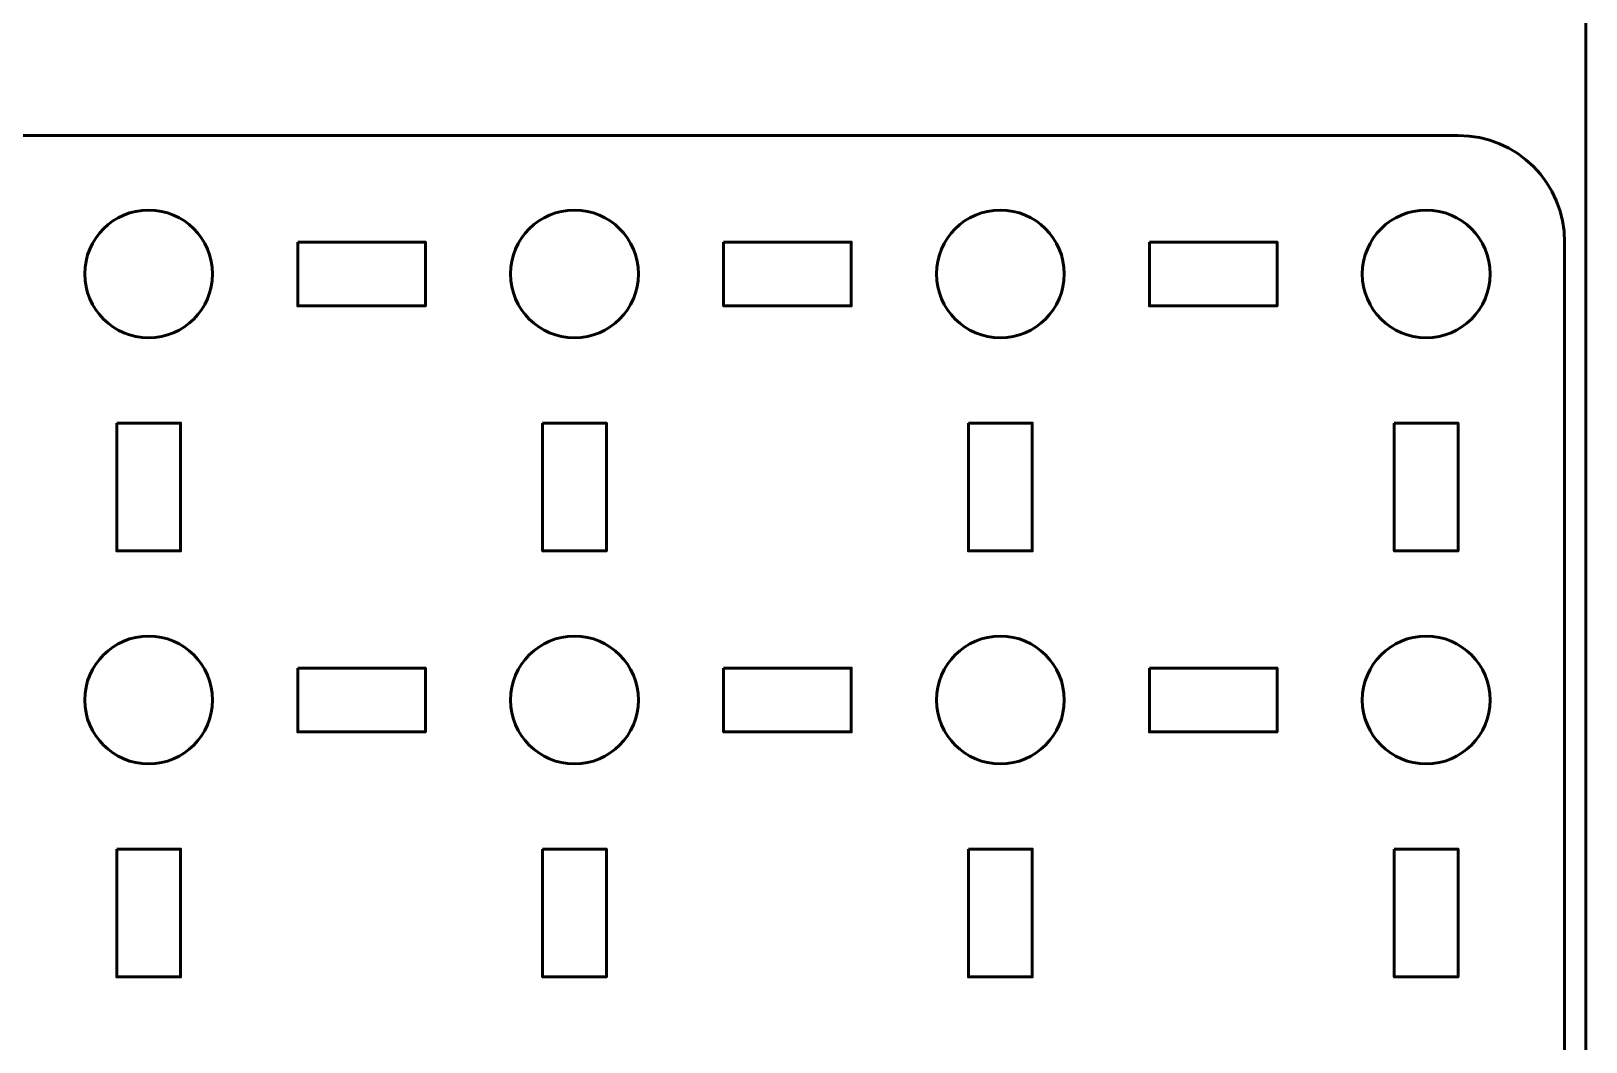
# Model space of a CAD drawing. Header units: centimetres. Extents: x -17.9 to -3.1, y -25.3 to -4.3.
# Drawn here: x -10.4 to -3.1, y -20.61 to -15.86 of the extents above; entities that cross this region are included whole.
import ezdxf

# ---------------------------------------------------------------- set-up
doc = ezdxf.new("R2010")
doc.units = ezdxf.units.CM
doc.header["$MEASUREMENT"] = 0
doc.layers.add('Layer 1', color=7, linetype='Continuous')

msp = doc.modelspace()

# ---------------------------------------------------------------- linework, layer by layer
at = {"layer": 'Layer 1', "color": 22, "lineweight": 53}
msp.add_open_spline([(-17.90003, -24.8499), (-17.90003, -24.8499), (-17.90003, -4.84994), (-17.90003, -4.84994), (-17.90003, -4.84994), (-17.90003, -4.57297), (-17.67694, -4.34998), (-17.39994, -4.34998), (-17.39994, -4.34998), (-17.39994, -4.34998), (-3.60007, -4.34998), (-3.60007, -4.34998), (-3.60007, -4.34998), (-3.32293, -4.34998), (-3.09997, -4.57297), (-3.09997, -4.84994), (-3.09997, -4.84994), (-3.09997, -4.84994), (-3.09997, -24.8499), (-3.09997, -24.8499), (-3.09997, -24.8499), (-3.09997, -25.1269), (-3.32293, -25.34999), (-3.60007, -25.34999), (-3.60007, -25.34999), (-3.60007, -25.34999), (-17.39994, -25.34999), (-17.39994, -25.34999), (-17.39994, -25.34999), (-17.67694, -25.34999), (-17.90003, -25.1269), (-17.90003, -24.8499)], degree=3, knots=[0, 0, 0, 0, 0.125, 0.125, 0.125, 0.125, 0.25, 0.25, 0.25, 0.25, 0.375, 0.375, 0.375, 0.375, 0.5, 0.5, 0.5, 0.5, 0.625, 0.625, 0.625, 0.625, 0.75, 0.75, 0.75, 0.75, 0.875, 0.875, 0.875, 0.875, 1, 1, 1, 1], dxfattribs=at)
at = {"layer": 'Layer 1', "color": 2, "lineweight": 53}
msp.add_open_spline([(-13.99992, -16.34999), (-13.99992, -16.34999), (-3.69995, -16.34999), (-3.69995, -16.34999), (-3.69995, -16.34999), (-3.42296, -16.34999), (-3.2, -16.57308), (-3.2, -16.85008), (-3.2, -16.85008), (-3.2, -16.85008), (-3.2, -23.15005), (-3.2, -23.15005), (-3.2, -23.15005), (-3.2, -23.42702), (-3.42296, -23.65001), (-3.69995, -23.65001), (-3.69995, -23.65001), (-3.69995, -23.65001), (-13.99992, -23.65001), (-13.99992, -23.65001), (-13.99992, -23.65001), (-14.27692, -23.65001), (-14.50002, -23.42702), (-14.50002, -23.15005), (-14.50002, -23.15005), (-14.50002, -23.15005), (-14.50002, -16.85008), (-14.50002, -16.85008), (-14.50002, -16.85008), (-14.50002, -16.57308), (-14.27692, -16.34999), (-13.99992, -16.34999)], degree=3, knots=[0, 0, 0, 0, 0.125, 0.125, 0.125, 0.125, 0.25, 0.25, 0.25, 0.25, 0.375, 0.375, 0.375, 0.375, 0.5, 0.5, 0.5, 0.5, 0.625, 0.625, 0.625, 0.625, 0.75, 0.75, 0.75, 0.75, 0.875, 0.875, 0.875, 0.875, 1, 1, 1, 1], dxfattribs=at)
at = {"layer": 'Layer 1', "lineweight": 53}
for points in [[(-9.54999, -17.00002), (-9.54999, -17.16579), (-9.68433, -17.30002), (-9.84999, -17.30002), (-9.84999, -17.30002), (-10.01562, -17.30002), (-10.15, -17.16579), (-10.15, -17.00002), (-10.15, -17.00002), (-10.15, -16.83435), (-10.01562, -16.70001), (-9.84999, -16.70001), (-9.84999, -16.70001), (-9.68433, -16.70001), (-9.54999, -16.83435), (-9.54999, -17.00002)], [(-7.55002, -17.00002), (-7.55002, -17.16579), (-7.68426, -17.30002), (-7.85003, -17.30002), (-7.85003, -17.30002), (-8.01569, -17.30002), (-8.15003, -17.16579), (-8.15003, -17.00002), (-8.15003, -17.00002), (-8.15003, -16.83435), (-8.01569, -16.70001), (-7.85003, -16.70001), (-7.85003, -16.70001), (-7.68426, -16.70001), (-7.55002, -16.83435), (-7.55002, -17.00002)], [(-5.54995, -17.00002), (-5.54995, -17.16579), (-5.68432, -17.30002), (-5.84995, -17.30002), (-5.84995, -17.30002), (-6.01572, -17.30002), (-6.14995, -17.16579), (-6.14995, -17.00002), (-6.14995, -17.00002), (-6.14995, -16.83435), (-6.01572, -16.70001), (-5.84995, -16.70001), (-5.84995, -16.70001), (-5.68432, -16.70001), (-5.54995, -16.83435), (-5.54995, -17.00002)], [(-3.55003, -17.00002), (-3.55003, -17.16579), (-3.68436, -17.30002), (-3.84998, -17.30002), (-3.84998, -17.30002), (-4.01565, -17.30002), (-4.14999, -17.16579), (-4.14999, -17.00002), (-4.14999, -17.00002), (-4.14999, -16.83435), (-4.01565, -16.70001), (-3.84998, -16.70001), (-3.84998, -16.70001), (-3.68436, -16.70001), (-3.55003, -16.83435), (-3.55003, -17.00002)], [(-9.14994, -16.85008), (-9.14994, -16.85008), (-8.54994, -16.85008), (-8.54994, -16.85008), (-8.54994, -16.85008), (-8.54994, -16.85008), (-8.54994, -17.15009), (-8.54994, -17.15009), (-8.54994, -17.15009), (-8.54994, -17.15009), (-9.14994, -17.15009), (-9.14994, -17.15009), (-9.14994, -17.15009), (-9.14994, -17.15009), (-9.14994, -16.85008), (-9.14994, -16.85008)], [(-7.14997, -16.85008), (-7.14997, -16.85008), (-6.54997, -16.85008), (-6.54997, -16.85008), (-6.54997, -16.85008), (-6.54997, -16.85008), (-6.54997, -17.15009), (-6.54997, -17.15009), (-6.54997, -17.15009), (-6.54997, -17.15009), (-7.14997, -17.15009), (-7.14997, -17.15009), (-7.14997, -17.15009), (-7.14997, -17.15009), (-7.14997, -16.85008), (-7.14997, -16.85008)], [(-5.15004, -16.85008), (-5.15004, -16.85008), (-4.55004, -16.85008), (-4.55004, -16.85008), (-4.55004, -16.85008), (-4.55004, -16.85008), (-4.55004, -17.15009), (-4.55004, -17.15009), (-4.55004, -17.15009), (-4.55004, -17.15009), (-5.15004, -17.15009), (-5.15004, -17.15009), (-5.15004, -17.15009), (-5.15004, -17.15009), (-5.15004, -16.85008), (-5.15004, -16.85008)], [(-10.00007, -17.70003), (-10.00007, -17.70003), (-9.70006, -17.70003), (-9.70006, -17.70003), (-9.70006, -17.70003), (-9.70006, -17.70003), (-9.70006, -18.30004), (-9.70006, -18.30004), (-9.70006, -18.30004), (-9.70006, -18.30004), (-10.00007, -18.30004), (-10.00007, -18.30004), (-10.00007, -18.30004), (-10.00007, -18.30004), (-10.00007, -17.70003), (-10.00007, -17.70003)], [(-7.99996, -17.70003), (-7.99996, -17.70003), (-7.69995, -17.70003), (-7.69995, -17.70003), (-7.69995, -17.70003), (-7.69995, -17.70003), (-7.69995, -18.30004), (-7.69995, -18.30004), (-7.69995, -18.30004), (-7.69995, -18.30004), (-7.99996, -18.30004), (-7.99996, -18.30004), (-7.99996, -18.30004), (-7.99996, -18.30004), (-7.99996, -17.70003), (-7.99996, -17.70003)], [(-6.00002, -17.70003), (-6.00002, -17.70003), (-5.70002, -17.70003), (-5.70002, -17.70003), (-5.70002, -17.70003), (-5.70002, -17.70003), (-5.70002, -18.30004), (-5.70002, -18.30004), (-5.70002, -18.30004), (-5.70002, -18.30004), (-6.00002, -18.30004), (-6.00002, -18.30004), (-6.00002, -18.30004), (-6.00002, -18.30004), (-6.00002, -17.70003), (-6.00002, -17.70003)], [(-3.99992, -17.70003), (-3.99992, -17.70003), (-3.69991, -17.70003), (-3.69991, -17.70003), (-3.69991, -17.70003), (-3.69991, -17.70003), (-3.69991, -18.30004), (-3.69991, -18.30004), (-3.69991, -18.30004), (-3.69991, -18.30004), (-3.99992, -18.30004), (-3.99992, -18.30004), (-3.99992, -18.30004), (-3.99992, -18.30004), (-3.99992, -17.70003), (-3.99992, -17.70003)], [(-9.54999, -19.00009), (-9.54999, -19.16572), (-9.68433, -19.30009), (-9.84999, -19.30009), (-9.84999, -19.30009), (-10.01562, -19.30009), (-10.15, -19.16572), (-10.15, -19.00009), (-10.15, -19.00009), (-10.15, -18.83432), (-10.01562, -18.70009), (-9.84999, -18.70009), (-9.84999, -18.70009), (-9.68433, -18.70009), (-9.54999, -18.83432), (-9.54999, -19.00009)], [(-7.55002, -19.00009), (-7.55002, -19.16572), (-7.68426, -19.30009), (-7.85003, -19.30009), (-7.85003, -19.30009), (-8.01569, -19.30009), (-8.15003, -19.16572), (-8.15003, -19.00009), (-8.15003, -19.00009), (-8.15003, -18.83432), (-8.01569, -18.70009), (-7.85003, -18.70009), (-7.85003, -18.70009), (-7.68426, -18.70009), (-7.55002, -18.83432), (-7.55002, -19.00009)], [(-5.54995, -19.00009), (-5.54995, -19.16572), (-5.68432, -19.30009), (-5.84995, -19.30009), (-5.84995, -19.30009), (-6.01572, -19.30009), (-6.14995, -19.16572), (-6.14995, -19.00009), (-6.14995, -19.00009), (-6.14995, -18.83432), (-6.01572, -18.70009), (-5.84995, -18.70009), (-5.84995, -18.70009), (-5.68432, -18.70009), (-5.54995, -18.83432), (-5.54995, -19.00009)], [(-3.55003, -19.00009), (-3.55003, -19.16572), (-3.68436, -19.30009), (-3.84998, -19.30009), (-3.84998, -19.30009), (-4.01565, -19.30009), (-4.14999, -19.16572), (-4.14999, -19.00009), (-4.14999, -19.00009), (-4.14999, -18.83432), (-4.01565, -18.70009), (-3.84998, -18.70009), (-3.84998, -18.70009), (-3.68436, -18.70009), (-3.55003, -18.83432), (-3.55003, -19.00009)], [(-9.14994, -18.85002), (-9.14994, -18.85002), (-8.54994, -18.85002), (-8.54994, -18.85002), (-8.54994, -18.85002), (-8.54994, -18.85002), (-8.54994, -19.15002), (-8.54994, -19.15002), (-8.54994, -19.15002), (-8.54994, -19.15002), (-9.14994, -19.15002), (-9.14994, -19.15002), (-9.14994, -19.15002), (-9.14994, -19.15002), (-9.14994, -18.85002), (-9.14994, -18.85002)], [(-7.14997, -18.85002), (-7.14997, -18.85002), (-6.54997, -18.85002), (-6.54997, -18.85002), (-6.54997, -18.85002), (-6.54997, -18.85002), (-6.54997, -19.15002), (-6.54997, -19.15002), (-6.54997, -19.15002), (-6.54997, -19.15002), (-7.14997, -19.15002), (-7.14997, -19.15002), (-7.14997, -19.15002), (-7.14997, -19.15002), (-7.14997, -18.85002), (-7.14997, -18.85002)], [(-5.15004, -18.85002), (-5.15004, -18.85002), (-4.55004, -18.85002), (-4.55004, -18.85002), (-4.55004, -18.85002), (-4.55004, -18.85002), (-4.55004, -19.15002), (-4.55004, -19.15002), (-4.55004, -19.15002), (-4.55004, -19.15002), (-5.15004, -19.15002), (-5.15004, -19.15002), (-5.15004, -19.15002), (-5.15004, -19.15002), (-5.15004, -18.85002), (-5.15004, -18.85002)], [(-10.00007, -19.7), (-10.00007, -19.7), (-9.70006, -19.7), (-9.70006, -19.7), (-9.70006, -19.7), (-9.70006, -19.7), (-9.70006, -20.29999), (-9.70006, -20.29999), (-9.70006, -20.29999), (-9.70006, -20.29999), (-10.00007, -20.29999), (-10.00007, -20.29999), (-10.00007, -20.29999), (-10.00007, -20.29999), (-10.00007, -19.7), (-10.00007, -19.7)], [(-7.99996, -19.7), (-7.99996, -19.7), (-7.69995, -19.7), (-7.69995, -19.7), (-7.69995, -19.7), (-7.69995, -19.7), (-7.69995, -20.29999), (-7.69995, -20.29999), (-7.69995, -20.29999), (-7.69995, -20.29999), (-7.99996, -20.29999), (-7.99996, -20.29999), (-7.99996, -20.29999), (-7.99996, -20.29999), (-7.99996, -19.7), (-7.99996, -19.7)], [(-6.00002, -19.7), (-6.00002, -19.7), (-5.70002, -19.7), (-5.70002, -19.7), (-5.70002, -19.7), (-5.70002, -19.7), (-5.70002, -20.29999), (-5.70002, -20.29999), (-5.70002, -20.29999), (-5.70002, -20.29999), (-6.00002, -20.29999), (-6.00002, -20.29999), (-6.00002, -20.29999), (-6.00002, -20.29999), (-6.00002, -19.7), (-6.00002, -19.7)], [(-3.99992, -19.7), (-3.99992, -19.7), (-3.69991, -19.7), (-3.69991, -19.7), (-3.69991, -19.7), (-3.69991, -19.7), (-3.69991, -20.29999), (-3.69991, -20.29999), (-3.69991, -20.29999), (-3.69991, -20.29999), (-3.99992, -20.29999), (-3.99992, -20.29999), (-3.99992, -20.29999), (-3.99992, -20.29999), (-3.99992, -19.7), (-3.99992, -19.7)]]:
    msp.add_open_spline(points, degree=3, knots=[0, 0, 0, 0, 0.25, 0.25, 0.25, 0.25, 0.5, 0.5, 0.5, 0.5, 0.75, 0.75, 0.75, 0.75, 1, 1, 1, 1], dxfattribs=at)

doc.saveas('drawing.dxf')
